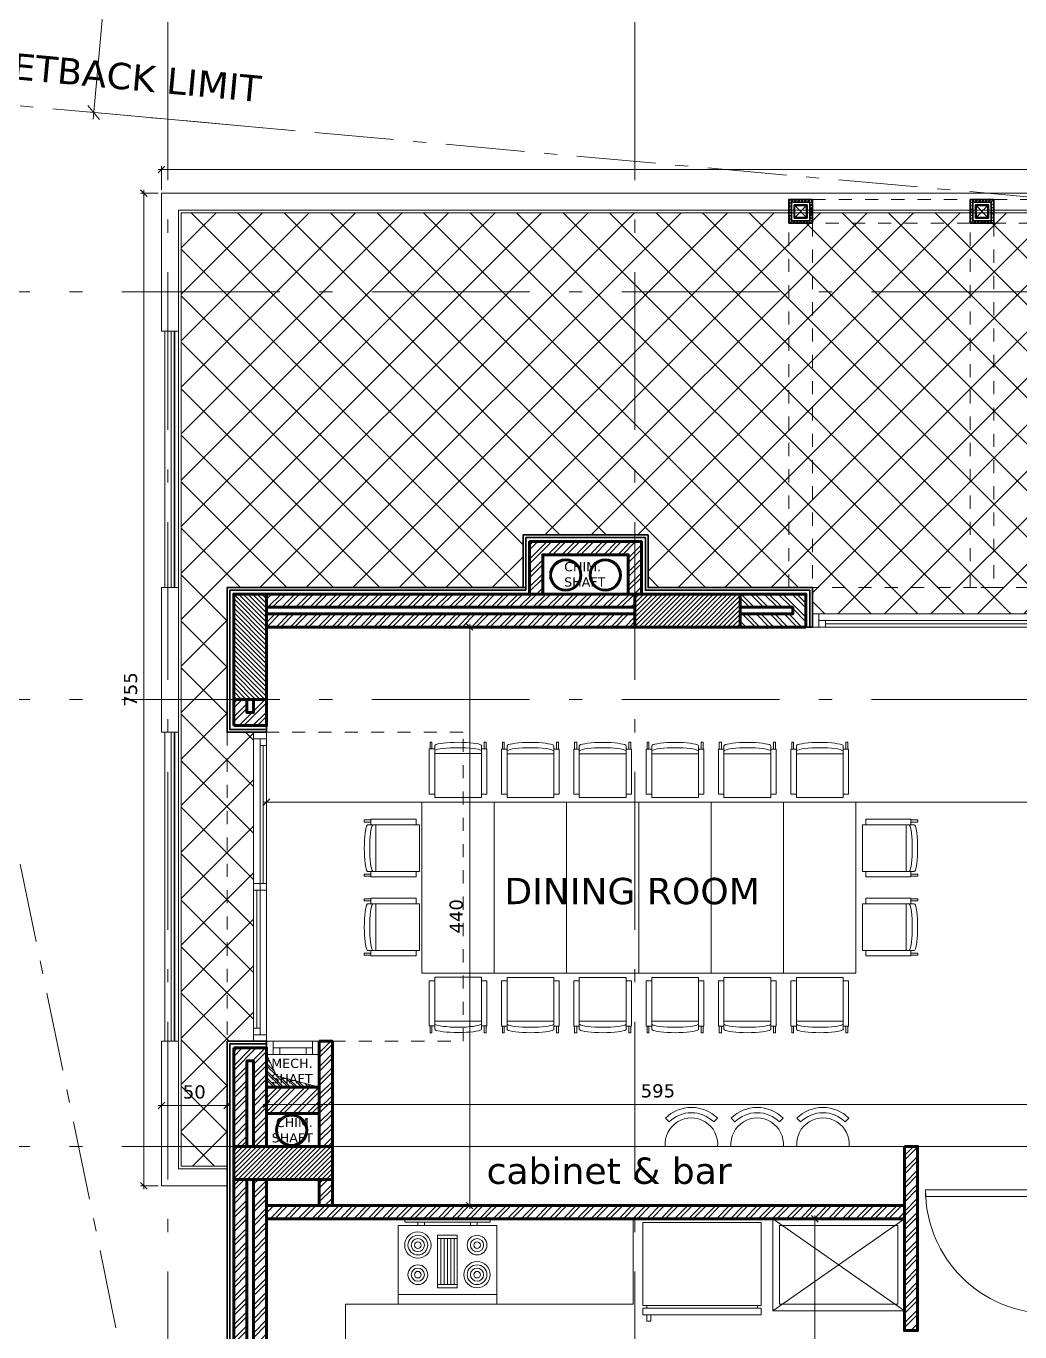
# Model space of a CAD drawing. Header units: inches. Extents: x -48 to 777, y -156 to 510.
# Drawn here: x 584.79 to 592.35, y -103.56 to -93.63 of the extents above; entities that cross this region are included whole.
import ezdxf

# ---------------------------------------------------------------- set-up
doc = ezdxf.new("R2010")
doc.units = ezdxf.units.IN
doc.header["$MEASUREMENT"] = 0
doc.set_wipeout_variables(frame=1)
doc.linetypes.add('ACAD_ISO10W100', pattern=[18, 12, -3, 0, -3])
doc.linetypes.add('HIDDEN', pattern=[0.375, 0.25, -0.125])
doc.layers.get('Defpoints').update_dxf_attribs({"lineweight": 5})
for name, color, linetype, lineweight in [('A-AXIS ST', 251, 'ACAD_ISO10W100', 5), ('A-DIM', 9, 'Continuous', 5), ('A-DOORS', 38, 'Continuous', 20), ('A-FURN1', 211, 'Continuous', 15), ('A-HIDDEN', 254, 'HIDDEN', 5), ('A-LEVELS', 139, 'Continuous', 20), ('A-LIMIT LOT', 235, 'ACAD_ISO10W100', 20), ('A-PILLARS', 1, 'Continuous', 60), ('A-PROJECTION2', 5, 'Continuous', 20), ('A-SANITARY', 120, 'Continuous', 5), ('A-TEXT', 50, 'Continuous', 15), ('A-WALLS', 7, 'Continuous', 60), ('A-WINDOWS', 4, 'Continuous', 20), ('C-METAL', 190, 'Continuous', 30), ('C-STONE', 42, 'Continuous', 30), ('C-WOOD', 28, 'Continuous', 30), ('D-GLASS', 171, 'Continuous', 20), ('D-STONE', 52, 'Continuous', 20), ('D-WOOD', 32, 'Continuous', 20), ('H-OTHERS', 189, 'Continuous', 5), ('H-PILLARS', 61, 'Continuous', 5), ('H-TILING', 54, 'Continuous', 5), ('H-WALLS', 51, 'Continuous', 5), ('H-WOOD', 26, 'Continuous', 5), ('modificat', 127, 'Continuous', 15)]:
    doc.layers.add(name, color=color, linetype=linetype, lineweight=lineweight)
doc.layers.add('pts pc', color=7, linetype='Continuous')
doc.styles.add('2mm', font='simplex.shx', dxfattribs={"height": 0.5})
doc.styles.add('ROMAND', font='verdana.ttf')
doc.dimstyles.new('M-1.100', dxfattribs={"dimtxt": 0.2, "dimasz": 0.1, "dimexe": 0.05, "dimexo": 0.05, "dimgap": 0.1, "dimtad": 1, "dimlfac": 100, "dimrnd": 0.5, "dimzin": 9, "dimdsep": 46, "dimtxsty": 'ROMAND', "dimblk": 'OBLIQUE', "dimcen": 1, "dimdle": 0.05, "dimclrd": 256, "dimclre": 256, "dimclrt": 2, "dimadec": 0, "dimazin": 0, "dimtfac": 0.666667, "dimtmove": 2, "dimatfit": 3, "dimfxl": 0.04, "dimtolj": 1, "dimtzin": 5, "dimlwd": -1, "dimlwe": -1, "dimarcsym": 0})
doc.dimstyles.new('M-1.50', dxfattribs={"dimtxt": 0.1, "dimasz": 0.05, "dimexe": 0.025, "dimexo": 0.025, "dimgap": 0.05, "dimtad": 1, "dimlfac": 100, "dimrnd": 0.5, "dimzin": 9, "dimdsep": 46, "dimtxsty": 'ROMAND', "dimblk": 'OBLIQUE', "dimcen": 1, "dimdle": 0.025, "dimclrd": 256, "dimclre": 256, "dimclrt": 2, "dimadec": 0, "dimazin": 0, "dimtfac": 0.666667, "dimtmove": 2, "dimatfit": 3, "dimfxl": 0.04, "dimtolj": 1, "dimtzin": 5, "dimlwd": -1, "dimlwe": -1, "dimarcsym": 0})
pattern_1 = [(45, (392.396156, -250.71223), (-0.053033009, 0.053033009), []), (45, (392.43151, -250.71223), (-0.053033009, 0.053033009), [])]

# ---------------------------------------------------------------- blocks, each defined once
blk = doc.blocks.new('_Oblique')
at = {"color": 0, "linetype": 'ByBlock', "lineweight": -2}
blk.add_line((-0.5, -0.5), (0.5, 0.5), dxfattribs=at)
blk = doc.blocks.new('*D971')
at = {"layer": 'A-DIM', "transparency": 16777216}
for p, q in [((-315989.6318, -27890.6861), (-315990.5396, -27900.7369)), ((-315988.1264, -27890.8723), (-315989.6861, -27890.7314)), ((-315989.0252, -27900.8235), (-315990.5849, -27900.6826))]:
    blk.add_line(p, q, dxfattribs=at)
at = {"layer": 'Defpoints', "color": 0, "transparency": 16777216}
for p in [(-315988.0766, -27890.8768), (-315990.5351, -27900.6871), (-315988.9754, -27900.828)]:
    blk.add_point(p, dxfattribs=at)
at = {"layer": 'A-DIM', "transparency": 16777216, "xscale": 0.1, "yscale": 0.1, "zscale": 0.1}
for p, rotation in [((-315989.6363, -27890.7359), 84.83901183361434), ((-315990.5351, -27900.6871), 264.8390118336143)]:
    blk.add_blockref('_Oblique', p, dxfattribs=dict(at, rotation=rotation))
at = {"layer": 'A-DIM', "color": 2, "transparency": 16777216, "insert": (-315990.2226, -27894.7993), "char_height": 0.2, "attachment_point": 5, "rotation": 84.83901, "style": 'ROMAND'}
blk.add_mtext('\\A1;1000', dxfattribs=at)
blk = doc.blocks.new('*U1001')
for points in [[(720, 880), (720, -60), (770, -60), (770, 880)], [(-170, -60), (-200, -60), (-200, -260), (-150, -260), (-150, -110), (-170, -110), (-170, -60)], [(770, -60), (800, -60), (800, -260), (750, -260), (750, -110), (770, -110), (770, -60)]]:
    blk.add_lwpolyline(points, close=True)
blk.add_arc((770, -60), 940, 90, 180)
blk = doc.blocks.new('AXIS')
at = {"layer": 'A-AXIS ST', "ltscale": 0.1}
for p, q in [((633.96853, 296.91777), (633.96853, 336.01919)), ((637.51853, 296.91777), (637.51853, 336.01919)), ((657.61853, 330.26919), (627.81853, 330.26919)), ((657.61853, 327.16933), (627.81853, 327.16933)), ((657.61853, 323.76934), (627.81853, 323.76934))]:
    blk.add_line(p, q, dxfattribs=at)
blk = doc.blocks.new('*U1002')
for p, q in [((50, 100), (3350, 100)), ((100, 100), (100, 50)), ((1675, 0), (1675, 100)), ((1725, 0), (1725, 100)), ((50, 50), (3350, 50)), ((50, 0), (3350, 0)), ((100, 75), (1675, 75)), ((1725, 25), (3300, 25)), ((3300, 0), (3300, 50))]:
    blk.add_line(p, q)
for points in [[(0, 100), (50, 100), (50, 0), (0, 0)], [(3400, 100), (3350, 100), (3350, 0), (3400, 0)]]:
    blk.add_lwpolyline(points)
blk = doc.blocks.new('thnyfujgfdfd')
for p, q in [((620.687, 375.694), (620.687, 375.754)), ((620.687, 375.754), (620.705, 375.754)), ((620.705, 375.694), (620.705, 375.754)), ((620.741, 375.733), (620.755, 375.737)), ((620.755, 375.737), (620.776, 375.741)), ((620.776, 375.741), (620.801, 375.745)), ((620.801, 375.745), (620.83, 375.748)), ((620.83, 375.748), (620.862, 375.75)), ((620.862, 375.75), (620.896, 375.751)), ((620.896, 375.751), (620.931, 375.752)), ((620.931, 375.752), (620.966, 375.751)), ((620.966, 375.751), (621.001, 375.75)), ((621.001, 375.75), (621.033, 375.748)), ((621.033, 375.748), (621.062, 375.745)), ((621.062, 375.745), (621.087, 375.741)), ((621.087, 375.741), (621.107, 375.737)), ((621.107, 375.737), (621.122, 375.733)), ((621.158, 375.694), (621.158, 375.754)), ((621.158, 375.754), (621.175, 375.754)), ((621.175, 375.694), (621.175, 375.754)), ((620.681, 375.694), (620.681, 375.302)), ((620.728, 375.694), (620.681, 375.694)), ((620.728, 375.723), (620.731, 375.728)), ((620.728, 375.723), (620.728, 375.272)), ((620.728, 375.677), (620.731, 375.682)), ((621.134, 375.653), (620.728, 375.653)), ((620.731, 375.728), (620.741, 375.733)), ((620.731, 375.682), (620.741, 375.686)), ((620.741, 375.686), (620.755, 375.691)), ((620.755, 375.691), (620.776, 375.695)), ((620.776, 375.695), (620.801, 375.699)), ((620.801, 375.699), (620.83, 375.701)), ((620.83, 375.701), (620.862, 375.704)), ((620.862, 375.704), (620.896, 375.705)), ((620.896, 375.705), (620.931, 375.705)), ((620.931, 375.705), (620.966, 375.705)), ((620.966, 375.705), (621.001, 375.704)), ((621.001, 375.704), (621.033, 375.701)), ((621.033, 375.701), (621.062, 375.699)), ((621.062, 375.699), (621.087, 375.695)), ((621.087, 375.695), (621.107, 375.691)), ((621.107, 375.691), (621.122, 375.686)), ((621.122, 375.733), (621.131, 375.728)), ((621.122, 375.686), (621.131, 375.682)), ((621.131, 375.728), (621.134, 375.723)), ((621.131, 375.682), (621.134, 375.677)), ((621.134, 375.723), (621.134, 375.272)), ((621.181, 375.694), (621.134, 375.694)), ((621.181, 375.694), (621.181, 375.302)), ((620.728, 375.302), (620.681, 375.302)), ((621.181, 375.302), (621.134, 375.302)), ((621.134, 375.272), (620.728, 375.272))]:
    blk.add_line(p, q)
blk = doc.blocks.new('utyhgfdfrde')
at = {"layer": 'A-FURN1'}
for p, q in [((195.5534, 149.7708), (195.5534, 151.0708)), ((196.1034, 149.7696), (196.1034, 151.0696)), ((196.6534, 149.7696), (196.6534, 151.0696)), ((197.2034, 149.7696), (197.2034, 151.0696)), ((197.7534, 149.7696), (197.7534, 151.0696))]:
    blk.add_line(p, q, dxfattribs=at)
blk.add_lwpolyline([(198.3034, 151.0696), (195.0034, 151.0696), (195.0034, 149.7696), (198.3034, 149.7696)], close=True, dxfattribs=at)
at = {"layer": 'A-FURN1', "extrusion": (0, 0, -1)}
for p, xscale, yscale, zscale, rotation in [((-738.5933, -177.2586), 0.875000000495533, 0.875000000495533, 0.875000000495533, 7.093145828412676e-10), ((-739.1433, -177.2597), 0.875000000495533, 0.875000000495533, 0.875000000495533, 7.093145828412676e-10), ((346.9364, -177.2597), -0.875000000495533, 0.875000000495533, 0.875000000495533, 7.09272640619929e-10), ((-740.2433, -177.2597), 0.875000000495533, 0.875000000495533, 0.875000000495533, 7.093145828412676e-10), ((-523.3488, 694.0345), 0.8750000004955332, 0.8750000004955332, 0.8750000004955332, 270.0000000007093), ((130.0099, 694.0345), -0.8750000004955332, 0.8750000004955332, 0.8750000004955332, 90.00000000070935), ((-523.3488, -393.1952), -0.8750000004955332, 0.8750000004955332, 0.8750000004955332, 269.9999999992907), ((130.0099, -393.1952), 0.8750000004955332, 0.8750000004955332, 0.8750000004955332, 89.99999999929065), ((-738.5933, 478.1002), -0.875000000495533, 0.875000000495533, 0.875000000495533, 180), ((-739.1433, 478.099), -0.875000000495533, 0.875000000495533, 0.875000000495533, 180), ((346.9364, 478.099), 0.875000000495533, 0.875000000495533, 0.875000000495533, 180), ((-740.2433, 478.099), -0.875000000495533, 0.875000000495533, 0.875000000495533, 180), ((345.8364, 478.099), 0.875000000495533, 0.875000000495533, 0.875000000495533, 180), ((-741.3433, 478.099), -0.875000000495533, 0.875000000495533, 0.875000000495533, 180)]:
    blk.add_blockref('thnyfujgfdfd', p, dxfattribs=dict(at, xscale=xscale, yscale=yscale, zscale=zscale, rotation=rotation))
at = {"layer": 'A-FURN1', "extrusion": (0, 0, -1), "yscale": 0.875000000495533, "zscale": 0.875000000495533}
for p, xscale in [((345.8364, -177.2597), -0.875000000495533), ((-741.3433, -177.2597), 0.875000000495533)]:
    blk.add_blockref('thnyfujgfdfd', p, dxfattribs=dict(at, xscale=xscale))
blk = doc.blocks.new('*U29')
for p, q in [((50, 100), (2300, 100)), ((100, 100), (100, 50)), ((1150, 0), (1150, 100)), ((1200, 0), (1200, 100)), ((50, 50), (2300, 50)), ((50, 0), (2300, 0)), ((100, 75), (1150, 75)), ((1200, 25), (2250, 25)), ((2250, 0), (2250, 50))]:
    blk.add_line(p, q)
for points in [[(0, 100), (50, 100), (50, 0), (0, 0)], [(2350, 100), (2300, 100), (2300, 0), (2350, 0)]]:
    blk.add_lwpolyline(points)
blk = doc.blocks.new('dgfbd')
for p, q in [((329.9043, -20.2022), (329.9043, -19.4522)), ((329.9543, -19.9022), (329.9543, -19.7522)), ((329.9543, -19.7522), (330.3543, -19.7522)), ((329.9793, -19.9022), (329.9793, -19.7522)), ((330.3293, -19.7522), (330.3293, -19.9022)), ((330.3543, -19.7522), (330.3543, -19.9022)), ((330.3293, -19.7772), (329.9793, -19.7772)), ((329.9793, -19.8022), (330.3293, -19.8022)), ((330.3293, -19.8272), (329.9793, -19.8272)), ((329.9793, -19.8522), (330.3293, -19.8522)), ((330.3543, -19.9022), (329.9543, -19.9022)), ((330.3293, -19.8772), (329.9793, -19.8772))]:
    blk.add_line(p, q)
for points in [[(330.4293, -19.4522), (329.8293, -19.4522), (329.8293, -20.2022), (330.4293, -20.2022)], [(330.4543, -19.5022), (330.4793, -19.5022), (330.4793, -20.1522), (330.4543, -20.1522)], [(330.4293, -19.6522), (330.4543, -19.6522), (330.4543, -19.6022), (330.4293, -19.6022)], [(330.4293, -20.0022), (330.4543, -20.0022), (330.4543, -20.0522), (330.4293, -20.0522)]]:
    blk.add_lwpolyline(points, close=True)
for centre, radius in [((330.0543, -19.6022), 0.075), ((330.0543, -19.6022), 0.05), ((330.2793, -19.6022), 0.1), ((330.2793, -19.6022), 0.075), ((330.2793, -19.6022), 0.05), ((330.0543, -19.6022), 0.025), ((330.2793, -19.6022), 0.025), ((330.0543, -20.0522), 0.1), ((330.0543, -20.0522), 0.075), ((330.0543, -20.0522), 0.05), ((330.0543, -20.0522), 0.025), ((330.2793, -20.0522), 0.075), ((330.2793, -20.0522), 0.05), ((330.2793, -20.0522), 0.025)]:
    blk.add_circle(centre, radius)
blk = doc.blocks.new('DZGXFDHYN')
for points in [[(28.3776, 30.5482), (29.2776, 30.5482), (29.2776, 31.1782), (28.3776, 31.1782)], [(28.3776, 30.4782), (29.2776, 30.4782), (29.2776, 30.5282), (28.3776, 30.5282)], [(28.4076, 30.5282), (29.2476, 30.5282), (29.2476, 30.5482), (28.4076, 30.5482)], [(28.4376, 30.4782), (28.4076, 30.4782), (28.4076, 30.4282), (28.4376, 30.4282)]]:
    blk.add_lwpolyline(points, close=True)
blk = doc.blocks.new('trsjhuyj')
at = {"layer": 'H-WOOD'}
h = blk.add_hatch(dxfattribs=at)
h.set_pattern_fill('ZIGZAG', color=256, scale=0.1)
h.set_pattern_definition([(0, (0, 0), (0.0125, 0.0125), [0.0125, -0.0125]), (90, (0.0125, 0), (-0.0125, 0.0125), [0.0125, -0.0125])])
h.paths.add_polyline_path([(198.4436, 152.8959), (198.5836, 152.8959), (198.5836, 153.0359), (198.4436, 153.0359)], flags=16)
h.paths.add_polyline_path([(198.4236, 152.8759), (198.6036, 152.8759), (198.6036, 153.0559), (198.4236, 153.0559)])
at = {"layer": 'C-METAL'}
for p, q in [((198.5636, 152.9159), (198.4636, 153.0159)), ((198.5636, 153.0159), (198.4636, 152.9159))]:
    blk.add_line(p, q, dxfattribs=at)
for points in [[(198.4636, 152.9159), (198.5636, 152.9159), (198.5636, 153.0159), (198.4636, 153.0159)], [(198.4686, 152.9209), (198.5586, 152.9209), (198.5586, 153.0109), (198.4686, 153.0109)]]:
    blk.add_lwpolyline(points, close=True, dxfattribs=at)
at = {"layer": 'C-WOOD'}
for points in [[(198.4236, 152.8759), (198.6036, 152.8759), (198.6036, 153.0559), (198.4236, 153.0559)], [(198.4436, 152.8959), (198.5836, 152.8959), (198.5836, 153.0359), (198.4436, 153.0359)]]:
    blk.add_lwpolyline(points, close=True, dxfattribs=at)
blk = doc.blocks.new('*D2363')
at = {"layer": 'A-DIM', "transparency": 16777216}
for p, q in [((601.5979, -99.5349), (586.5979, -99.5349)), ((586.6229, -100.0039), (586.6229, -99.5099)), ((601.5729, -100.0039), (601.5729, -99.5099))]:
    blk.add_line(p, q, dxfattribs=at)
at = {"layer": 'Defpoints', "color": 0, "transparency": 16777216}
for p in [(586.6229, -99.5349), (586.6229, -100.0289), (601.5729, -100.0289)]:
    blk.add_point(p, dxfattribs=at)
at = {"layer": 'A-DIM', "transparency": 16777216, "xscale": 0.05, "yscale": 0.05, "zscale": 0.05, "rotation": 180}
blk.add_blockref('_Oblique', (586.6229, -99.5349), dxfattribs=at)
at = {"layer": 'A-DIM', "transparency": 16777216, "xscale": 0.05, "yscale": 0.05, "zscale": 0.05}
blk.add_blockref('_Oblique', (601.5729, -99.5349), dxfattribs=at)
at = {"layer": 'A-DIM', "color": 2, "transparency": 16777216, "insert": (594.0979, -99.4329), "char_height": 0.1, "attachment_point": 5, "style": 'ROMAND'}
blk.add_mtext('\\A1;1495', dxfattribs=at)
blk = doc.blocks.new('*D2364')
at = {"layer": 'A-DIM', "transparency": 16777216}
for p, q in [((588.1672, -98.1787), (588.1672, -102.6288)), ((588.5883, -98.2037), (588.1422, -98.2037)), ((588.5883, -102.6038), (588.1422, -102.6038))]:
    blk.add_line(p, q, dxfattribs=at)
at = {"layer": 'Defpoints', "color": 0, "transparency": 16777216}
for p in [(588.6133, -98.2037), (588.1672, -102.6038), (588.6133, -102.6038)]:
    blk.add_point(p, dxfattribs=at)
at = {"layer": 'A-DIM', "transparency": 16777216, "xscale": 0.05, "yscale": 0.05, "zscale": 0.05}
for p, rotation in [((588.1672, -98.2037), 90), ((588.1672, -102.6038), 270)]:
    blk.add_blockref('_Oblique', p, dxfattribs=dict(at, rotation=rotation))
at = {"layer": 'A-DIM', "color": 2, "transparency": 16777216, "insert": (588.0651, -100.4037), "char_height": 0.1, "attachment_point": 5, "rotation": 90, "style": 'ROMAND'}
blk.add_mtext('\\A1;440', dxfattribs=at)
blk = doc.blocks.new('*D2367')
at = {"layer": 'A-DIM', "transparency": 16777216}
for p, q in [((590.5168, -102.7038), (590.817, -102.7038)), ((590.792, -102.6788), (590.792, -106.8803)), ((590.9668, -106.8553), (590.767, -106.8553))]:
    blk.add_line(p, q, dxfattribs=at)
at = {"layer": 'Defpoints', "color": 0, "transparency": 16777216}
for p in [(590.4918, -102.7038), (590.792, -106.8553), (590.9918, -106.8553)]:
    blk.add_point(p, dxfattribs=at)
at = {"layer": 'A-DIM', "transparency": 16777216, "xscale": 0.05, "yscale": 0.05, "zscale": 0.05}
for p, rotation in [((590.792, -102.7038), 90), ((590.792, -106.8553), 270)]:
    blk.add_blockref('_Oblique', p, dxfattribs=dict(at, rotation=rotation))
at = {"layer": 'A-DIM', "color": 2, "transparency": 16777216, "insert": (590.6908, -104.3796), "char_height": 0.1, "attachment_point": 5, "rotation": 90, "style": 'ROMAND'}
blk.add_mtext('\\A1;415', dxfattribs=at)
blk = doc.blocks.new('*D2397')
at = {"layer": 'A-DIM', "transparency": 16777216}
for p, q in [((592.5979, -101.8337), (586.5979, -101.8337)), ((586.6229, -102.1288), (586.6229, -101.8087)), ((592.5729, -102.1288), (592.5729, -101.8087))]:
    blk.add_line(p, q, dxfattribs=at)
at = {"layer": 'Defpoints', "color": 0, "transparency": 16777216}
for p in [(586.6229, -101.8337), (586.6229, -102.1538), (592.5729, -102.1538)]:
    blk.add_point(p, dxfattribs=at)
at = {"layer": 'A-DIM', "transparency": 16777216, "xscale": 0.05, "yscale": 0.05, "zscale": 0.05, "rotation": 180}
blk.add_blockref('_Oblique', (586.6229, -101.8337), dxfattribs=at)
at = {"layer": 'A-DIM', "transparency": 16777216, "xscale": 0.05, "yscale": 0.05, "zscale": 0.05}
blk.add_blockref('_Oblique', (592.5729, -101.8337), dxfattribs=at)
at = {"layer": 'A-DIM', "color": 2, "transparency": 16777216, "insert": (589.5979, -101.7317), "char_height": 0.1, "attachment_point": 5, "style": 'ROMAND'}
blk.add_mtext('\\A1;595', dxfattribs=at)
blk = doc.blocks.new('*D2398')
at = {"layer": 'A-DIM', "transparency": 16777216}
for p, q in [((585.7979, -94.7254), (603.5479, -94.7254)), ((585.8229, -94.8788), (585.8229, -94.7004)), ((603.5229, -94.8788), (603.5229, -94.7004))]:
    blk.add_line(p, q, dxfattribs=at)
at = {"layer": 'Defpoints', "color": 0, "transparency": 16777216}
for p in [(603.5229, -94.7254), (585.8229, -94.9038), (603.5229, -94.9038)]:
    blk.add_point(p, dxfattribs=at)
at = {"layer": 'A-DIM', "transparency": 16777216, "xscale": 0.05, "yscale": 0.05, "zscale": 0.05, "rotation": 180}
blk.add_blockref('_Oblique', (585.8229, -94.7254), dxfattribs=at)
at = {"layer": 'A-DIM', "transparency": 16777216, "xscale": 0.05, "yscale": 0.05, "zscale": 0.05}
blk.add_blockref('_Oblique', (603.5229, -94.7254), dxfattribs=at)
at = {"layer": 'A-DIM', "color": 2, "transparency": 16777216, "insert": (594.6729, -94.6233), "char_height": 0.1, "attachment_point": 5, "style": 'ROMAND'}
blk.add_mtext('\\A1;1770', dxfattribs=at)
blk = doc.blocks.new('*D2399')
at = {"layer": 'A-DIM', "transparency": 16777216}
for p, q in [((585.7979, -94.9038), (585.6649, -94.9038)), ((585.6899, -94.8788), (585.6899, -102.4788)), ((585.7979, -102.4538), (585.6649, -102.4538))]:
    blk.add_line(p, q, dxfattribs=at)
at = {"layer": 'Defpoints', "color": 0, "transparency": 16777216}
for p in [(585.8229, -94.9038), (585.6899, -102.4538), (585.8229, -102.4538)]:
    blk.add_point(p, dxfattribs=at)
at = {"layer": 'A-DIM', "transparency": 16777216, "xscale": 0.05, "yscale": 0.05, "zscale": 0.05}
for p, rotation in [((585.6899, -94.9038), 90), ((585.6899, -102.4538), 270)]:
    blk.add_blockref('_Oblique', p, dxfattribs=dict(at, rotation=rotation))
at = {"layer": 'A-DIM', "color": 2, "transparency": 16777216, "insert": (585.5888, -98.6788), "char_height": 0.1, "attachment_point": 5, "rotation": 90, "style": 'ROMAND'}
blk.add_mtext('\\A1;755', dxfattribs=at)
blk = doc.blocks.new('*D2400')
at = {"layer": 'A-DIM', "transparency": 16777216}
for p, q in [((586.3479, -101.8419), (585.7979, -101.8419)), ((585.8229, -101.8788), (585.8229, -101.8169)), ((586.3229, -101.8788), (586.3229, -101.8169))]:
    blk.add_line(p, q, dxfattribs=at)
at = {"layer": 'Defpoints', "color": 0, "transparency": 16777216}
for p in [(585.8229, -101.8419), (585.8229, -101.9038), (586.3229, -101.9038)]:
    blk.add_point(p, dxfattribs=at)
at = {"layer": 'A-DIM', "transparency": 16777216, "xscale": 0.05, "yscale": 0.05, "zscale": 0.05, "rotation": 180}
blk.add_blockref('_Oblique', (585.8229, -101.8419), dxfattribs=at)
at = {"layer": 'A-DIM', "transparency": 16777216, "xscale": 0.05, "yscale": 0.05, "zscale": 0.05}
blk.add_blockref('_Oblique', (586.3229, -101.8419), dxfattribs=at)
at = {"layer": 'A-DIM', "color": 2, "transparency": 16777216, "insert": (586.0729, -101.7399), "char_height": 0.1, "attachment_point": 5, "style": 'ROMAND'}
blk.add_mtext('\\A1;50', dxfattribs=at)
blk = doc.blocks.new('*U32')
for p, q in [((50, 100), (350, 100)), ((50, 50), (350, 50)), ((50, 0), (350, 0)), ((300, 50), (300, 0))]:
    blk.add_line(p, q)
for points in [[(0, 100), (50, 100), (50, 0), (0, 0)], [(400, 100), (350, 100), (350, 0), (400, 0)], [(100, 50), (100, 0)]]:
    blk.add_lwpolyline(points)
blk = doc.blocks.new('LOT 688  TOPOGRAPHIC PLAN')
at = {"layer": 'A-LEVELS', "linetype": 'Continuous'}
for points in [[(-315991.49931, -27903.77041), (-315989.82419, -27903.14766), (-315988.13907, -27902.56039), (-315986.49852, -27901.84927), (-315986.07793, -27901.70635), (-315985.64327, -27901.60757), (-315984.76299, -27901.44127), (-315983.03305, -27901.03153), (-315982.17605, -27900.81323), (-315981.3012, -27900.63057), (-315980.3909, -27900.51656), (-315979.95952, -27900.41536), (-315979.77651, -27900.30285), (-315979.61232, -27900.14969), (-315978.96618, -27899.39156)], [(-315991.66476, -27909.84763), (-315991.00958, -27909.60551), (-315990.33388, -27909.42882), (-315989.65288, -27909.35354), (-315988.98183, -27909.41563), (-315988.31614, -27909.56079), (-315987.97166, -27909.58652), (-315987.6217, -27909.573), (-315986.92076, -27909.43586), (-315986.24408, -27909.1647), (-315985.62245, -27908.77482), (-315985.08664, -27908.28156), (-315984.66214, -27907.70748), (-315983.99229, -27907.54002), (-315982.70884, -27907.13172)]]:
    blk.add_lwpolyline(points, dxfattribs=at)
at = {"layer": 'pts pc', "linetype": 'Continuous'}
for points in [[(-315984.28497, -27907.04384), (-315984.99575, -27907.74704)], [(-315984.28876, -27907.75083), (-315984.99196, -27907.04005)], [(-315988.40806, -27907.98375), (-315989.11884, -27908.68695)], [(-315988.41185, -27908.69074), (-315989.11505, -27907.97996)]]:
    blk.add_lwpolyline(points, dxfattribs=at)
at = {"layer": 'pts pc', "color": 1, "char_height": 0.5, "attachment_point": 1, "rotation": 359.692852, "style": '2mm'}
for s, insert, width in [('\\Fsimplex.shx;\\W1.0000000000;\\T1.0000000000;\\o\\l97.044', (-315984.13902, -27907.14812), 3.0714286), ('\\Fsimplex.shx;\\W1.0000000000;\\T1.0000000000;\\o\\l97.167', (-315988.26212, -27908.08803), 2.9761905), ('\\Fsimplex.shx;\\W1.0000000000;\\T1.0000000000;\\o\\l97.093', (-315991.39961, -27909.10423), 3.0714286)]:
    blk.add_mtext(s, dxfattribs=dict(at, insert=insert, width=width))
at = {"linetype": 'Continuous'}
blk.add_wipeout([(-315996.80172, -27893.57917), (-315969.32038, -27896.23659), (-315969.32038, -27930.53073), (-315964.08799, -27936.87852), (-315964.6636, -27941.43051), (-315970.22923, -27937.16678), (-315985.1164, -27950.2257)], dxfattribs=at).dxf.layer = 'A-LIMIT LOT'
at = {"layer": 'A-HIDDEN', "linetype": 'ACAD_ISO10W100', "ltscale": 0.05}
blk.add_lwpolyline([(-315992.30527, -27900.52725), (-315983.21966, -27944.57125), (-315970.69258, -27933.58259), (-315972.32038, -27931.60779), (-315972.32038, -27902.3323)], close=True, dxfattribs=at)
at = {"layer": 'A-TEXT', "insert": (-315991.31398, -27900.21764), "char_height": 0.2, "width": 71.8076328, "attachment_point": 1, "rotation": 354.696245, "style": 'ROMAND'}
blk.add_mtext('SETBACK LIMIT', dxfattribs=at)
at = {"layer": 'A-DIM'}
dim = blk.add_linear_dim(base=(-315990.53506, -27900.68714), p1=(-315988.07657, -27890.87682), p2=(-315988.97537, -27900.82801), angle=264.839012, text='1000', dimstyle='M-1.100', dxfattribs=at)
dim.commit()
dim.dimension.update_dxf_attribs({"geometry": '*D971', "text_midpoint": (-315990.22258, -27894.79934), "dimtype": 129})

msp = doc.modelspace()

# ---------------------------------------------------------------- block references
at = {"layer": 'pts pc'}
msp.add_blockref('LOT 688  TOPOGRAPHIC PLAN', (316575.84331, 27806.396), dxfattribs=at)

# ---------------------------------------------------------------- next in the draw order: hatches: boundary and pattern name
at = {"layer": 'H-OTHERS'}
h = msp.add_hatch(dxfattribs=at)
h.set_pattern_fill('ANSI32', color=256, scale=0.1, angle=-51.511645)
h.set_pattern_definition([(315, (594.98972, -86.1843), (0.026516504, 0.026516504), []), (315, (594.98972, -86.20198), (0.026516504, 0.026516504), [])])
h.paths.add_polyline_path([(587.02294, -101.70378), (586.69746, -101.6159), (586.62294, -101.45377), (586.62294, -101.70378)])
at = {"layer": 'H-PILLARS'}
h = msp.add_hatch(dxfattribs=at)
h.set_pattern_fill('ANSI31', color=256, scale=0.2, angle=90)
h.set_pattern_definition([(135, (910.15067, -639.872312), (-0.0176776695, -0.0176776695), [])])
h.paths.add_polyline_path([(586.37293, -98.75378), (586.62293, -98.75378), (586.62293, -97.95378), (586.37293, -97.95378)])
h = msp.add_hatch(dxfattribs=at)
h.set_pattern_fill('ANSI31', color=256, scale=0.2)
h.set_pattern_definition([(45, (47.854403, -421.731524), (-0.0176776695, 0.0176776695), [])])
h.paths.add_polyline_path([(589.42293, -97.95379), (589.42293, -98.20379), (590.22293, -98.20379), (590.22293, -97.95379)])
h = msp.add_hatch(dxfattribs=at)
h.set_pattern_fill('ANSI31', color=256, scale=0.2)
h.set_pattern_definition([(45, (44.804403, -425.93151), (-0.0176776695, 0.0176776695), [])])
h.paths.add_polyline_path([(586.37293, -102.15377), (586.37293, -102.40377), (587.12293, -102.40377), (587.12293, -102.15377)])
at = {"layer": 'H-TILING'}
h = msp.add_hatch(dxfattribs=at)
h.set_pattern_fill('ANSI37', color=256, scale=2)
h.set_pattern_definition([(45, (392.39616, -250.71223), (-0.1767767, 0.1767767), []), (135, (392.39616, -250.71223), (-0.1767767, -0.1767767), [])])
h.paths.add_polyline_path([(592.15293, -95.05378), (592.15293, -95.13378), (591.97293, -95.13378), (591.97293, -95.05378), (590.77293, -95.05378), (590.77293, -95.13378), (590.59293, -95.13378), (590.59293, -95.05378), (585.97293, -95.05378), (585.97292, -102.30377), (586.32294, -102.30377), (586.32293, -101.35378), (586.52294, -101.35378), (586.52294, -101.30378), (586.52294, -99.05378), (586.52294, -99.00378), (586.32293, -99.00378), (586.32293, -97.90379), (588.57276, -97.90379), (588.57276, -97.50378), (589.52293, -97.50378), (589.52293, -97.90379), (590.77293, -97.90379), (590.77293, -98.10379), (590.82293, -98.10379), (594.12293, -98.10379), (594.17293, -98.10379), (597.37276, -98.10379), (597.42276, -98.10379), (597.42276, -97.90379), (598.67276, -97.90379), (598.67276, -97.50378), (599.62293, -97.50378), (599.62293, -97.90378), (601.72257, -97.90378), (601.72257, -97.40367), (603.37293, -97.40367), (603.37293, -95.05378), (597.60276, -95.05378), (597.60276, -95.13378), (597.42276, -95.13378), (597.42276, -95.05378), (596.22276, -95.05378), (596.22276, -95.13378), (596.04276, -95.13378), (596.04276, -95.05378)])
at = {"layer": 'H-WALLS'}
h = msp.add_hatch(dxfattribs=at)
h.set_pattern_fill('ANSI32', color=256, scale=0.2)
h.set_pattern_definition([(45, (149.15725, -428.22297), (-0.053033009, 0.053033009), []), (45, (149.19261, -428.22297), (-0.053033009, 0.053033009), [])])
h.paths.add_polyline_path([(589.37293, -97.95378), (589.37293, -97.65378), (588.72293, -97.65378), (588.72293, -97.95378), (588.62293, -97.95378), (588.62293, -97.65378), (588.62293, -97.55378), (589.37293, -97.55378), (589.47293, -97.55378), (589.47293, -97.95378)])
h = msp.add_hatch(dxfattribs=at)
h.set_pattern_fill('ANSI32', color=256, scale=0.2)
h.set_pattern_definition(pattern_1)
h.paths.add_polyline_path([(589.42274, -98.05378), (586.62293, -98.05378), (586.62293, -97.95378), (589.42274, -97.95378)])
h = msp.add_hatch(dxfattribs=at)
h.set_pattern_fill('ANSI32', color=256, scale=0.2, angle=90)
h.set_pattern_definition([(135, (917.69227, -633.02232), (-0.053033009, -0.053033009), []), (135, (917.69227, -632.98696), (-0.053033009, -0.053033009), [])])
h.paths.add_polyline_path([(590.72293, -98.20379), (590.22293, -98.20379), (590.22293, -98.10379), (590.62293, -98.10379), (590.62293, -98.05379), (590.22293, -98.05379), (590.22293, -97.95379), (590.72293, -97.95379)])
h = msp.add_hatch(dxfattribs=at)
h.set_pattern_fill('ANSI32', color=256, scale=0.2)
h.set_pattern_definition(pattern_1)
h.paths.add_polyline_path([(586.62293, -98.10378), (589.42274, -98.10378), (589.42274, -98.20367), (586.62293, -98.20367)])
h = msp.add_hatch(dxfattribs=at)
h.set_pattern_fill('ANSI32', color=256, scale=0.2)
h.set_pattern_definition([(45, (51.5544, -425.92311), (-0.053033009, 0.053033009), []), (45, (51.58976, -425.92311), (-0.053033009, 0.053033009), [])])
h.paths.add_polyline_path([(586.37293, -98.95378), (586.37293, -98.75378), (586.47293, -98.75378), (586.47293, -98.85378), (586.52293, -98.85378), (586.52293, -98.75378), (586.62293, -98.75378), (586.62293, -98.95378)])
h = msp.add_hatch(dxfattribs=at)
h.set_pattern_fill('ANSI32', color=256, scale=0.2)
h.set_pattern_definition([(45, (-47.59559, -425.92311), (-0.0530330086, 0.0530330086), []), (45, (-47.56023, -425.92311), (-0.0530330086, 0.0530330086), [])])
h.paths.add_polyline_path([(587.02294, -101.35377), (587.12294, -101.35377), (587.12294, -102.15379), (587.02294, -102.15379)])
h = msp.add_hatch(dxfattribs=at)
h.set_pattern_fill('ANSI32', color=256, scale=0.2)
h.set_pattern_definition([(45, (51.55441, -425.92311), (-0.053033009, 0.053033009), []), (45, (51.58977, -425.92311), (-0.053033009, 0.053033009), [])])
h.paths.add_polyline_path([(586.37294, -101.40378), (586.37294, -102.15377), (586.47294, -102.15377), (586.47294, -101.50378), (586.52294, -101.50378), (586.52294, -102.15377), (586.62294, -102.15377), (586.62294, -101.40378)])
h = msp.add_hatch(dxfattribs=at)
h.set_pattern_fill('ANSI32', color=256, scale=0.2)
h.set_pattern_definition([(45, (-47.59559, -425.97311), (-0.0530330086, 0.0530330086), []), (45, (-47.56023, -425.97311), (-0.0530330086, 0.0530330086), [])])
h.paths.add_polyline_path([(587.02294, -101.70378), (586.62294, -101.70378), (586.62294, -101.90377), (587.02294, -101.90377)])
h = msp.add_hatch(dxfattribs=at)
h.set_pattern_fill('ANSI32', color=256, scale=0.2)
h.set_pattern_definition([(45, (392.496156, -250.71223), (-0.053033009, 0.053033009), []), (45, (392.53151, -250.71223), (-0.053033009, 0.053033009), [])])
h.paths.add_polyline_path([(591.47293, -102.15378), (591.57293, -102.15378), (591.57293, -102.95378), (591.57293, -103.35378), (591.57293, -103.55378), (591.47293, -103.55378), (591.47293, -103.45378)])
h = msp.add_hatch(dxfattribs=at)
h.set_pattern_fill('ANSI32', color=256, scale=0.2)
h.set_pattern_definition(pattern_1)
h.paths.add_polyline_path([(586.47293, -102.40377), (586.37293, -102.40377), (586.37293, -104.27966), (586.62293, -104.27956), (586.62293, -102.40377), (586.52293, -102.40377), (586.52293, -102.40378), (586.52293, -104.1796), (586.47293, -104.17962)])
h = msp.add_hatch(dxfattribs=at)
h.set_pattern_fill('ANSI32', color=256, scale=0.2)
h.set_pattern_definition([(45, (150.4044, -426.6231), (-0.053033009, 0.053033009), []), (45, (150.43976, -426.6231), (-0.053033009, 0.053033009), [])])
h.paths.add_polyline_path([(587.02293, -102.40377), (587.12293, -102.40377), (587.12293, -102.60378), (587.02293, -102.60378)])
h = msp.add_hatch(dxfattribs=at)
h.set_pattern_fill('ANSI32', color=256, scale=0.2)
h.set_pattern_definition(pattern_1)
h.paths.add_polyline_path([(591.47293, -102.70379), (586.62293, -102.70379), (586.62293, -102.60378), (591.47293, -102.60378)])

# ---------------------------------------------------------------- next in the draw order: linework, layer by layer
at = {"layer": 'A-FURN1', "extrusion": (0, 0, -1)}
for points in [[(-589.65492, -101.93905), (-589.68321, -101.96733, 0.4142136), (-590.02262, -101.96733), (-590.0509, -101.93905, -0.4142136)], [(-590.15492, -101.93905), (-590.18321, -101.96733, 0.4142136), (-590.52262, -101.96733), (-590.5509, -101.93905, -0.4142136)], [(-590.65492, -101.93905), (-590.68321, -101.96733, 0.4142136), (-591.02262, -101.96733), (-591.0509, -101.93905, -0.4142136)]]:
    msp.add_lwpolyline(points, format="xyb", close=True, dxfattribs=at)
at = {"layer": 'A-FURN1'}
msp.add_lwpolyline([(587.12293, -102.60378), (591.47293, -102.60378), (591.47293, -102.15378), (587.12293, -102.15378)], close=True, dxfattribs=at)
at = {"layer": 'A-FURN1', "extrusion": (0, 0, -1)}
for centre in [(-589.85291, -102.13704), (-590.35291, -102.13704), (-590.85291, -102.13704)]:
    msp.add_arc(centre, 0.2, 355.198389, 184.801611, dxfattribs=at)
at = {"layer": 'A-HIDDEN', "linetype": 'HIDDEN', "ltscale": 0.3}
for p, q in [((597.42276, -97.90379), (590.77293, -97.90379)), ((586.32293, -99.00378), (586.32293, -101.35378))]:
    msp.add_line(p, q, dxfattribs=at)
for points in [[(590.77293, -94.95378), (591.97293, -94.95378), (591.97293, -95.13378), (590.77293, -95.13378)], [(592.15293, -94.95378), (596.04276, -94.95378), (596.04276, -95.13378), (592.15293, -95.13378)], [(590.77293, -97.90379), (590.59293, -97.90379), (590.59293, -95.13378), (590.77293, -95.13378)], [(592.15293, -97.90379), (591.97293, -97.90379), (591.97293, -95.13378), (592.15293, -95.13378)]]:
    msp.add_lwpolyline(points, close=True, dxfattribs=at)
msp.add_lwpolyline([(586.32293, -101.35378), (588.11718, -101.35378), (588.11718, -99.00378), (586.32293, -99.00378)], dxfattribs=at)
at = {"layer": 'A-PILLARS'}
for points in [[(586.37293, -98.75378), (586.62293, -98.75378), (586.62293, -97.95378), (586.37293, -97.95378)], [(589.42293, -97.95379), (589.42293, -98.20379), (590.22293, -98.20379), (590.22293, -97.95379)], [(586.37293, -102.15377), (586.37293, -102.40377), (587.12293, -102.40377), (587.12293, -102.15377)]]:
    msp.add_lwpolyline(points, close=True, dxfattribs=at)
at = {"layer": 'A-PROJECTION2'}
for points in [[(588.72293, -97.65378), (589.37293, -97.65378), (589.37293, -97.95378), (588.72293, -97.95378)], [(586.62294, -101.45377), (587.02294, -101.45377), (587.02294, -101.70378), (586.62294, -101.70378)], [(586.62294, -101.90377), (587.02294, -101.90378), (587.02294, -102.15378), (586.62294, -102.15377)]]:
    msp.add_lwpolyline(points, close=True, dxfattribs=at)
at = {"layer": 'A-SANITARY'}
msp.add_lwpolyline([(586.62293, -102.70379), (586.62293, -102.70379), (586.62293, -106.85534), (587.22293, -106.85534), (587.22293, -103.35379), (589.41072, -103.35379), (589.41072, -102.70379), (586.62293, -102.70379)], dxfattribs=at)
at = {"layer": 'A-WALLS'}
msp.add_lwpolyline([(589.37293, -97.95378), (589.37293, -97.65378), (588.72293, -97.65378), (588.72293, -97.95378), (588.62293, -97.95378), (588.62293, -97.65378), (588.62293, -97.55378), (589.37293, -97.55378), (589.47293, -97.55378), (589.47293, -97.95378), (589.37293, -97.95378)], dxfattribs=at)
at = {"layer": 'A-WALLS', "linetype": 'Continuous'}
for points in [[(589.42274, -98.05378), (586.62293, -98.05378), (586.62293, -97.95378), (589.42274, -97.95378)], [(590.72293, -98.20379), (590.22293, -98.20379), (590.22293, -98.10379), (590.62293, -98.10379), (590.62293, -98.05379), (590.22293, -98.05379), (590.22293, -97.95379), (590.72293, -97.95379)], [(586.62293, -98.10378), (589.42274, -98.10378), (589.42274, -98.20367), (586.62293, -98.20367)], [(586.37293, -98.95378), (586.37293, -98.75378), (586.47293, -98.75378), (586.47293, -98.85378), (586.52293, -98.85378), (586.52293, -98.75378), (586.62293, -98.75378), (586.62293, -98.95378)], [(586.37294, -101.40378), (586.37294, -102.15377), (586.47294, -102.15377), (586.47294, -101.50378), (586.52294, -101.50378), (586.52294, -102.15377), (586.62294, -102.15377), (586.62294, -101.40378)]]:
    msp.add_lwpolyline(points, close=True, dxfattribs=at)
at = {"layer": 'A-WALLS'}
for points in [[(587.02294, -101.35377), (587.12294, -101.35377), (587.12294, -102.15379), (587.02294, -102.15379)], [(587.02294, -101.70378), (586.62294, -101.70378), (586.62294, -101.90377), (587.02294, -101.90377)], [(591.47293, -102.15378), (591.57293, -102.15378), (591.57293, -102.95378), (591.57293, -102.95378), (591.57293, -103.35378), (591.57293, -103.35378), (591.57293, -103.55378), (591.47293, -103.55378), (591.47293, -103.45378), (591.47293, -103.45378)], [(586.47293, -102.40377), (586.37293, -102.40377), (586.37293, -104.27966), (586.62293, -104.27956), (586.62293, -102.40377), (586.52293, -102.40377), (586.52293, -102.40378), (586.52293, -104.1796), (586.47293, -104.17962)], [(587.02293, -102.40377), (587.12293, -102.40377), (587.12293, -102.60378), (587.02293, -102.60378)], [(591.47293, -102.70379), (586.62293, -102.70379), (586.62293, -102.60378), (591.47293, -102.60378)]]:
    msp.add_lwpolyline(points, close=True, dxfattribs=at)
at = {"layer": 'C-METAL'}
for centre, radius in [((588.89776, -97.80878), 0.12), ((588.89776, -97.80878), 0.11), ((589.19776, -97.80878), 0.12), ((589.19776, -97.80878), 0.11), ((586.81302, -102.03093), 0.12), ((586.81302, -102.03093), 0.11)]:
    msp.add_circle(centre, radius, dxfattribs=at)
at = {"layer": 'C-STONE'}
for points in [[(590.72293, -98.20379), (590.77293, -98.20379), (590.77293, -97.90379), (589.52293, -97.90379), (589.52293, -97.50378), (588.57276, -97.50378), (588.57276, -97.90379)], [(590.75293, -98.20379), (590.75293, -97.92379), (589.50293, -97.92379), (589.50293, -97.52378), (588.59276, -97.52378), (588.59276, -97.92379)], [(588.59276, -97.90379), (586.32293, -97.90379), (586.32293, -99.00378), (586.62293, -99.00378), (586.62293, -98.95378)], [(588.59276, -97.92379), (586.34293, -97.92379), (586.34293, -98.98378), (586.62293, -98.98378)], [(586.62294, -101.40378), (586.62293, -101.35378), (586.32293, -101.35378), (586.32295, -102.45377), (586.32293, -102.45377), (586.32293, -104.32956), (586.62293, -104.32956)], [(586.62293, -101.37378), (586.34293, -101.37378), (586.34295, -102.43377), (586.34293, -102.43377), (586.34293, -104.30956), (586.62293, -104.30956)]]:
    msp.add_lwpolyline(points, dxfattribs=at)
at = {"layer": 'C-WOOD'}
for p, q in [((585.92293, -97.90378), (585.92293, -95.95378)), ((585.92293, -101.35378), (585.92293, -99.00378))]:
    msp.add_line(p, q, dxfattribs=at)
at = {"layer": 'D-GLASS'}
for points in [[(601.74257, -97.90378), (601.74257, -97.42367), (603.39293, -97.42367), (603.39293, -95.03378), (585.95293, -95.03378), (585.95292, -102.32377), (586.32293, -102.32377)], [(601.72257, -97.90378), (601.72257, -97.40367), (603.37293, -97.40367), (603.37293, -95.05378), (585.97293, -95.05378), (585.97292, -102.30377), (586.32293, -102.30377)]]:
    msp.add_lwpolyline(points, dxfattribs=at)
at = {"layer": 'D-STONE', "linetype": 'Continuous'}
for points in [[(601.87257, -97.90378), (601.87257, -97.55367), (603.52293, -97.55367), (603.52293, -94.90378), (585.82293, -94.90378), (585.82293, -95.95378), (585.95293, -95.95378)], [(585.95293, -97.90378), (585.82293, -97.90378), (585.82293, -99.00378), (585.95293, -99.00378)], [(585.95292, -101.35378), (585.82292, -101.35378), (585.82292, -102.45377), (586.32293, -102.45377)]]:
    msp.add_lwpolyline(points, dxfattribs=at)
at = {"layer": 'D-WOOD'}
for points in [[(585.84793, -95.95378), (585.89793, -95.95378), (585.89793, -97.90378), (585.84793, -97.90378)], [(585.84793, -99.00378), (585.89793, -99.00378), (585.89793, -101.35378), (585.84793, -101.35378)]]:
    msp.add_lwpolyline(points, close=True, dxfattribs=at)
at = {"layer": 'H-OTHERS'}
msp.add_lwpolyline([(587.02294, -101.70378), (586.69746, -101.6159), (586.62294, -101.45377), (586.62294, -101.70378), (587.02294, -101.70378)], dxfattribs=at)
at = {"layer": 'modificat'}
for p, q in [((590.47293, -102.70379), (591.47293, -103.40379)), ((590.47293, -103.40379), (591.47293, -102.70379))]:
    msp.add_line(p, q, dxfattribs=at)
for points in [[(590.47293, -103.40379), (591.47293, -103.40379), (591.47293, -102.70379), (590.47293, -102.70379)], [(590.52293, -103.35379), (591.42293, -103.35379), (591.42293, -102.75379), (590.52293, -102.75379)]]:
    msp.add_lwpolyline(points, close=True, dxfattribs=at)

# ---------------------------------------------------------------- next in the draw order: block references
for p in [(392.16935, -248.00963), (393.54935, -248.00963)]:
    msp.add_blockref('trsjhuyj', p)
at = {"layer": 'A-DIM'}
msp.add_blockref('AXIS', (-48.0956, -425.92311), dxfattribs=at)
at = {"layer": 'A-DOORS', "xscale": 0.0009999999999906002, "yscale": 0.0009999999999906002, "zscale": 0.0009999999999906002, "rotation": 90.00000118206094}
msp.add_blockref('*U1001', (592.51293, -103.25378), dxfattribs=at)
at = {"layer": 'A-FURN1'}
msp.add_blockref('utyhgfdfrde', (392.80008, -250.60454), dxfattribs=at)
at = {"layer": 'A-SANITARY', "rotation": 90}
msp.add_blockref('dgfbd', (568.17077, -433.18306), dxfattribs=at)
at = {"layer": 'A-SANITARY', "extrusion": (0, 0, -1), "xscale": -1}
msp.add_blockref('DZGXFDHYN', (-561.10666, -133.91143), dxfattribs=at)
at = {"layer": 'A-WINDOWS', "yscale": 0.0009999999999906004, "zscale": 0.0009999999999906004}
for name, p, xscale, rotation in [('*U1002', (590.77293, -98.10379), -0.0009999999999906004, 180), ('*U29', (586.62294, -101.35378), 0.0009999999999906004, 90)]:
    msp.add_blockref(name, p, dxfattribs=dict(at, xscale=xscale, rotation=rotation))
at = {"layer": 'A-WINDOWS', "xscale": 0.0009999999999906002, "yscale": 0.0009999999999906002, "zscale": 0.0009999999999906002}
msp.add_blockref('*U32', (586.62294, -101.45377), dxfattribs=at)

# ---------------------------------------------------------------- next in the draw order: texts
at = {"layer": 'A-TEXT', "style": 'ROMAND'}
for s, insert, char_height, width, attachment_point in [('CHIM.\\PSHAFT', (588.88555, -97.70965), 0.07, 0.5266314, 1), ('DINING ROOM', (590.37327, -100.31521), 0.2, 2.4947222, 9), ('MECH.\\PSHAFT', (586.97208, -101.48681), 0.07, 0.5266314, 3), ('CHIM.\\PSHAFT', (586.97442, -101.93623), 0.07, 0.5266314, 3), ('cabinet & bar', (588.29573, -102.23814), 0.2, 2.4947222, 1)]:
    msp.add_mtext(s, dxfattribs=dict(at, insert=insert, char_height=char_height, width=width, attachment_point=attachment_point))

# ---------------------------------------------------------------- next in the draw order: dimensions: what is measured, and where the dimension line sits
at = {"layer": 'A-DIM'}
for base, p1, p2, picture, middle in [((603.52293, -94.72539), (585.82293, -94.90378), (603.52293, -94.90378), '*D2398', (594.67293, -94.62335)), ((586.62294, -99.5349), (601.57293, -100.02886), (586.62294, -100.02886), '*D2363', (594.09794, -99.43285)), ((585.82292, -101.84193), (586.32294, -101.90378), (585.82292, -101.90378), '*D2400', (586.07293, -101.73988)), ((586.62293, -101.83375), (592.57293, -102.15378), (586.62293, -102.15377), '*D2397', (589.59793, -101.7317))]:
    dim = msp.add_linear_dim(base=base, p1=p1, p2=p2, dimstyle='M-1.50', dxfattribs=at)
    dim.commit()
    dim.dimension.update_dxf_attribs({"geometry": picture, "text_midpoint": middle})
for base, p1, p2, picture, middle in [((585.68987, -102.45377), (585.82293, -94.90378), (585.82293, -102.45377), '*D2399', (585.58883, -98.67878)), ((588.16719, -102.60378), (588.61326, -98.20367), (588.61326, -102.60378), '*D2364', (588.06514, -100.40373))]:
    dim = msp.add_linear_dim(base=base, p1=p1, p2=p2, angle=90, dimstyle='M-1.50', dxfattribs=at)
    dim.commit()
    dim.dimension.update_dxf_attribs({"geometry": picture, "text_midpoint": middle})
dim = msp.add_linear_dim(base=(590.791979, -106.855344), p1=(590.491776, -102.703788), p2=(590.991776, -106.855344), angle=90, dimstyle='M-1.50', dxfattribs=at)
dim.commit()
dim.dimension.update_dxf_attribs({"geometry": '*D2367', "text_midpoint": (590.69077, -104.379566), "dimtype": 160})

doc.saveas('drawing.dxf')
